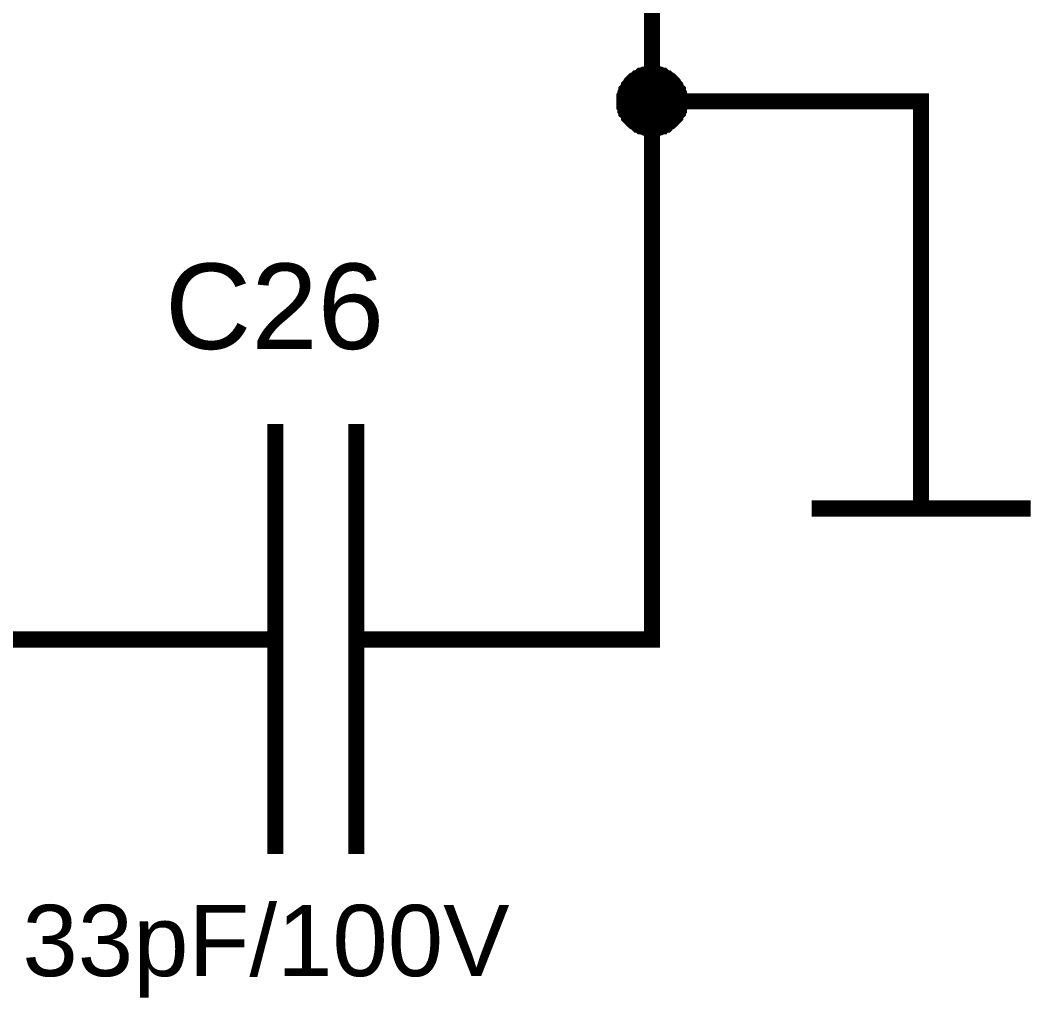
# Model space of a CAD drawing. Header units: millimetres. Extents: x -2024 to 917, y -725 to 13.
# Drawn here: x -1605.81 to -1586.88, y -313.34 to -295.17 of the extents above; entities that cross this region are included whole.
import ezdxf

# ---------------------------------------------------------------- set-up
doc = ezdxf.new("R2010")
doc.units = ezdxf.units.MM
doc.styles.get("Standard").update_dxf_attribs({"font": 'arial.ttf'})

msp = doc.modelspace()

# ---------------------------------------------------------------- linework, layer by layer
at = {"color": 7}
for points, const_width in [([(-1596.566, -306.677), (-1594.067, -306.677), (-1594.067, -296.675), (-1594.067, -286.674), (-1596.566, -286.674)], 0.3), ([(-1594.58, -296.675), (-1594.58, -296.642), (-1594.58, -296.625), (-1594.58, -296.592), (-1594.564, -296.576), (-1594.564, -296.543), (-1594.564, -296.526), (-1594.547, -296.493), (-1594.547, -296.476), (-1594.53, -296.46), (-1594.514, -296.427), (-1594.497, -296.41), (-1594.497, -296.394), (-1594.481, -296.377), (-1594.464, -296.344), (-1594.448, -296.327), (-1594.431, -296.311), (-1594.415, -296.294), (-1594.398, -296.278), (-1594.365, -296.261), (-1594.348, -296.245), (-1594.332, -296.245), (-1594.315, -296.228), (-1594.282, -296.211), (-1594.266, -296.195), (-1594.249, -296.195), (-1594.216, -296.178), (-1594.199, -296.178), (-1594.166, -296.178), (-1594.15, -296.162), (-1594.117, -296.162), (-1594.1, -296.162), (-1594.067, -296.162)], 0.3), ([(-1594.58, -296.675), (-1594.58, -296.642), (-1594.58, -296.625), (-1594.58, -296.592), (-1594.564, -296.576), (-1594.564, -296.543), (-1594.564, -296.526), (-1594.547, -296.493), (-1594.547, -296.476), (-1594.53, -296.46), (-1594.514, -296.427), (-1594.497, -296.41), (-1594.497, -296.394), (-1594.481, -296.377), (-1594.464, -296.344), (-1594.448, -296.327), (-1594.431, -296.311), (-1594.415, -296.294), (-1594.398, -296.278), (-1594.365, -296.261), (-1594.348, -296.245), (-1594.332, -296.245), (-1594.315, -296.228), (-1594.282, -296.211), (-1594.266, -296.195), (-1594.249, -296.195), (-1594.216, -296.178), (-1594.199, -296.178), (-1594.166, -296.178), (-1594.15, -296.162), (-1594.117, -296.162), (-1594.1, -296.162), (-1594.067, -296.162)], 0.3), ([(-1594.58, -296.675), (-1594.58, -296.642), (-1594.58, -296.625), (-1594.58, -296.592), (-1594.564, -296.576), (-1594.564, -296.543), (-1594.564, -296.526), (-1594.547, -296.493), (-1594.547, -296.476), (-1594.53, -296.46), (-1594.514, -296.427), (-1594.497, -296.41), (-1594.497, -296.394), (-1594.481, -296.377), (-1594.464, -296.344), (-1594.448, -296.327), (-1594.431, -296.311), (-1594.415, -296.294), (-1594.398, -296.278), (-1594.365, -296.261), (-1594.348, -296.245), (-1594.332, -296.245), (-1594.315, -296.228), (-1594.282, -296.211), (-1594.266, -296.195), (-1594.249, -296.195), (-1594.216, -296.178), (-1594.199, -296.178), (-1594.166, -296.178), (-1594.15, -296.162), (-1594.117, -296.162), (-1594.1, -296.162), (-1594.067, -296.162)], 0.3), ([(-1594.58, -296.675), (-1594.58, -296.642), (-1594.58, -296.625), (-1594.58, -296.592), (-1594.564, -296.576), (-1594.564, -296.543), (-1594.564, -296.526), (-1594.547, -296.493), (-1594.547, -296.476), (-1594.53, -296.46), (-1594.514, -296.427), (-1594.497, -296.41), (-1594.497, -296.394), (-1594.481, -296.377), (-1594.464, -296.344), (-1594.448, -296.327), (-1594.431, -296.311), (-1594.415, -296.294), (-1594.398, -296.278), (-1594.365, -296.261), (-1594.348, -296.245), (-1594.332, -296.245), (-1594.315, -296.228), (-1594.282, -296.211), (-1594.266, -296.195), (-1594.249, -296.195), (-1594.216, -296.178), (-1594.199, -296.178), (-1594.166, -296.178), (-1594.15, -296.162), (-1594.117, -296.162), (-1594.1, -296.162), (-1594.067, -296.162)], 0.3), ([(-1594.58, -296.675), (-1594.58, -296.642), (-1594.58, -296.625), (-1594.58, -296.592), (-1594.564, -296.576), (-1594.564, -296.543), (-1594.564, -296.526), (-1594.547, -296.493), (-1594.547, -296.476), (-1594.53, -296.46), (-1594.514, -296.427), (-1594.497, -296.41), (-1594.497, -296.394), (-1594.481, -296.377), (-1594.464, -296.344), (-1594.448, -296.327), (-1594.431, -296.311), (-1594.415, -296.294), (-1594.398, -296.278), (-1594.365, -296.261), (-1594.348, -296.245), (-1594.332, -296.245), (-1594.315, -296.228), (-1594.282, -296.211), (-1594.266, -296.195), (-1594.249, -296.195), (-1594.216, -296.178), (-1594.199, -296.178), (-1594.166, -296.178), (-1594.15, -296.162), (-1594.117, -296.162), (-1594.1, -296.162), (-1594.067, -296.162)], 0.0991), ([(-1594.58, -296.675), (-1594.58, -296.642), (-1594.58, -296.625), (-1594.58, -296.592), (-1594.564, -296.576), (-1594.564, -296.543), (-1594.564, -296.526), (-1594.547, -296.493), (-1594.547, -296.476), (-1594.53, -296.46), (-1594.514, -296.427), (-1594.497, -296.41), (-1594.497, -296.394), (-1594.481, -296.377), (-1594.464, -296.344), (-1594.448, -296.327), (-1594.431, -296.311), (-1594.415, -296.294), (-1594.398, -296.278), (-1594.365, -296.261), (-1594.348, -296.245), (-1594.332, -296.245), (-1594.315, -296.228), (-1594.282, -296.211), (-1594.266, -296.195), (-1594.249, -296.195), (-1594.216, -296.178), (-1594.199, -296.178), (-1594.166, -296.178), (-1594.15, -296.162), (-1594.117, -296.162), (-1594.1, -296.162), (-1594.067, -296.162)], 0.0991), ([(-1594.58, -296.675), (-1594.58, -296.642), (-1594.58, -296.625), (-1594.58, -296.592), (-1594.564, -296.576), (-1594.564, -296.543), (-1594.564, -296.526), (-1594.547, -296.493), (-1594.547, -296.476), (-1594.53, -296.46), (-1594.514, -296.427), (-1594.497, -296.41), (-1594.497, -296.394), (-1594.481, -296.377), (-1594.464, -296.344), (-1594.448, -296.327), (-1594.431, -296.311), (-1594.415, -296.294), (-1594.398, -296.278), (-1594.365, -296.261), (-1594.348, -296.245), (-1594.332, -296.245), (-1594.315, -296.228), (-1594.282, -296.211), (-1594.266, -296.195), (-1594.249, -296.195), (-1594.216, -296.178), (-1594.199, -296.178), (-1594.166, -296.178), (-1594.15, -296.162), (-1594.117, -296.162), (-1594.1, -296.162), (-1594.067, -296.162)], 0.0991), ([(-1594.58, -296.675), (-1594.58, -296.642), (-1594.58, -296.625), (-1594.58, -296.592), (-1594.564, -296.576), (-1594.564, -296.543), (-1594.564, -296.526), (-1594.547, -296.493), (-1594.547, -296.476), (-1594.53, -296.46), (-1594.514, -296.427), (-1594.497, -296.41), (-1594.497, -296.394), (-1594.481, -296.377), (-1594.464, -296.344), (-1594.448, -296.327), (-1594.431, -296.311), (-1594.415, -296.294), (-1594.398, -296.278), (-1594.365, -296.261), (-1594.348, -296.245), (-1594.332, -296.245), (-1594.315, -296.228), (-1594.282, -296.211), (-1594.266, -296.195), (-1594.249, -296.195), (-1594.216, -296.178), (-1594.199, -296.178), (-1594.166, -296.178), (-1594.15, -296.162), (-1594.117, -296.162), (-1594.1, -296.162), (-1594.067, -296.162)], 0.0991), ([(-1594.067, -296.162), (-1594.067, -296.162)], 0.3), ([(-1594.067, -296.162), (-1594.034, -296.162), (-1594.017, -296.162), (-1593.984, -296.162), (-1593.968, -296.178), (-1593.935, -296.178), (-1593.918, -296.178), (-1593.885, -296.195), (-1593.868, -296.195), (-1593.852, -296.211), (-1593.819, -296.228), (-1593.802, -296.245), (-1593.786, -296.245), (-1593.769, -296.261), (-1593.736, -296.278), (-1593.719, -296.294), (-1593.703, -296.311), (-1593.686, -296.327), (-1593.67, -296.344), (-1593.653, -296.377), (-1593.637, -296.394), (-1593.637, -296.41), (-1593.62, -296.427), (-1593.604, -296.46), (-1593.587, -296.476), (-1593.587, -296.493), (-1593.57, -296.526), (-1593.57, -296.543), (-1593.57, -296.576), (-1593.554, -296.592), (-1593.554, -296.625), (-1593.554, -296.642), (-1593.554, -296.675)], 0.3), ([(-1594.067, -296.162), (-1594.067, -296.162)], 0.3), ([(-1594.067, -296.162), (-1594.034, -296.162), (-1594.017, -296.162), (-1593.984, -296.162), (-1593.968, -296.178), (-1593.935, -296.178), (-1593.918, -296.178), (-1593.885, -296.195), (-1593.868, -296.195), (-1593.852, -296.211), (-1593.819, -296.228), (-1593.802, -296.245), (-1593.786, -296.245), (-1593.769, -296.261), (-1593.736, -296.278), (-1593.719, -296.294), (-1593.703, -296.311), (-1593.686, -296.327), (-1593.67, -296.344), (-1593.653, -296.377), (-1593.637, -296.394), (-1593.637, -296.41), (-1593.62, -296.427), (-1593.604, -296.46), (-1593.587, -296.476), (-1593.587, -296.493), (-1593.57, -296.526), (-1593.57, -296.543), (-1593.57, -296.576), (-1593.554, -296.592), (-1593.554, -296.625), (-1593.554, -296.642), (-1593.554, -296.675)], 0.3), ([(-1594.067, -296.162), (-1594.067, -296.162)], 0.3), ([(-1594.067, -296.162), (-1594.034, -296.162), (-1594.017, -296.162), (-1593.984, -296.162), (-1593.968, -296.178), (-1593.935, -296.178), (-1593.918, -296.178), (-1593.885, -296.195), (-1593.868, -296.195), (-1593.852, -296.211), (-1593.819, -296.228), (-1593.802, -296.245), (-1593.786, -296.245), (-1593.769, -296.261), (-1593.736, -296.278), (-1593.719, -296.294), (-1593.703, -296.311), (-1593.686, -296.327), (-1593.67, -296.344), (-1593.653, -296.377), (-1593.637, -296.394), (-1593.637, -296.41), (-1593.62, -296.427), (-1593.604, -296.46), (-1593.587, -296.476), (-1593.587, -296.493), (-1593.57, -296.526), (-1593.57, -296.543), (-1593.57, -296.576), (-1593.554, -296.592), (-1593.554, -296.625), (-1593.554, -296.642), (-1593.554, -296.675)], 0.3), ([(-1594.067, -296.162), (-1594.067, -296.162)], 0.3), ([(-1594.067, -296.162), (-1594.034, -296.162), (-1594.017, -296.162), (-1593.984, -296.162), (-1593.968, -296.178), (-1593.935, -296.178), (-1593.918, -296.178), (-1593.885, -296.195), (-1593.868, -296.195), (-1593.852, -296.211), (-1593.819, -296.228), (-1593.802, -296.245), (-1593.786, -296.245), (-1593.769, -296.261), (-1593.736, -296.278), (-1593.719, -296.294), (-1593.703, -296.311), (-1593.686, -296.327), (-1593.67, -296.344), (-1593.653, -296.377), (-1593.637, -296.394), (-1593.637, -296.41), (-1593.62, -296.427), (-1593.604, -296.46), (-1593.587, -296.476), (-1593.587, -296.493), (-1593.57, -296.526), (-1593.57, -296.543), (-1593.57, -296.576), (-1593.554, -296.592), (-1593.554, -296.625), (-1593.554, -296.642), (-1593.554, -296.675)], 0.3), ([(-1594.067, -296.162), (-1594.067, -296.162)], 0.0991), ([(-1594.067, -296.162), (-1594.034, -296.162), (-1594.017, -296.162), (-1593.984, -296.162), (-1593.968, -296.178), (-1593.935, -296.178), (-1593.918, -296.178), (-1593.885, -296.195), (-1593.868, -296.195), (-1593.852, -296.211), (-1593.819, -296.228), (-1593.802, -296.245), (-1593.786, -296.245), (-1593.769, -296.261), (-1593.736, -296.278), (-1593.719, -296.294), (-1593.703, -296.311), (-1593.686, -296.327), (-1593.67, -296.344), (-1593.653, -296.377), (-1593.637, -296.394), (-1593.637, -296.41), (-1593.62, -296.427), (-1593.604, -296.46), (-1593.587, -296.476), (-1593.587, -296.493), (-1593.57, -296.526), (-1593.57, -296.543), (-1593.57, -296.576), (-1593.554, -296.592), (-1593.554, -296.625), (-1593.554, -296.642), (-1593.554, -296.675)], 0.0991), ([(-1594.067, -296.162), (-1594.067, -296.162)], 0.0991), ([(-1594.067, -296.162), (-1594.034, -296.162), (-1594.017, -296.162), (-1593.984, -296.162), (-1593.968, -296.178), (-1593.935, -296.178), (-1593.918, -296.178), (-1593.885, -296.195), (-1593.868, -296.195), (-1593.852, -296.211), (-1593.819, -296.228), (-1593.802, -296.245), (-1593.786, -296.245), (-1593.769, -296.261), (-1593.736, -296.278), (-1593.719, -296.294), (-1593.703, -296.311), (-1593.686, -296.327), (-1593.67, -296.344), (-1593.653, -296.377), (-1593.637, -296.394), (-1593.637, -296.41), (-1593.62, -296.427), (-1593.604, -296.46), (-1593.587, -296.476), (-1593.587, -296.493), (-1593.57, -296.526), (-1593.57, -296.543), (-1593.57, -296.576), (-1593.554, -296.592), (-1593.554, -296.625), (-1593.554, -296.642), (-1593.554, -296.675)], 0.0991), ([(-1594.067, -296.162), (-1594.067, -296.162)], 0.0991), ([(-1594.067, -296.162), (-1594.034, -296.162), (-1594.017, -296.162), (-1593.984, -296.162), (-1593.968, -296.178), (-1593.935, -296.178), (-1593.918, -296.178), (-1593.885, -296.195), (-1593.868, -296.195), (-1593.852, -296.211), (-1593.819, -296.228), (-1593.802, -296.245), (-1593.786, -296.245), (-1593.769, -296.261), (-1593.736, -296.278), (-1593.719, -296.294), (-1593.703, -296.311), (-1593.686, -296.327), (-1593.67, -296.344), (-1593.653, -296.377), (-1593.637, -296.394), (-1593.637, -296.41), (-1593.62, -296.427), (-1593.604, -296.46), (-1593.587, -296.476), (-1593.587, -296.493), (-1593.57, -296.526), (-1593.57, -296.543), (-1593.57, -296.576), (-1593.554, -296.592), (-1593.554, -296.625), (-1593.554, -296.642), (-1593.554, -296.675)], 0.0991), ([(-1594.067, -296.162), (-1594.067, -296.162)], 0.0991), ([(-1594.067, -296.162), (-1594.034, -296.162), (-1594.017, -296.162), (-1593.984, -296.162), (-1593.968, -296.178), (-1593.935, -296.178), (-1593.918, -296.178), (-1593.885, -296.195), (-1593.868, -296.195), (-1593.852, -296.211), (-1593.819, -296.228), (-1593.802, -296.245), (-1593.786, -296.245), (-1593.769, -296.261), (-1593.736, -296.278), (-1593.719, -296.294), (-1593.703, -296.311), (-1593.686, -296.327), (-1593.67, -296.344), (-1593.653, -296.377), (-1593.637, -296.394), (-1593.637, -296.41), (-1593.62, -296.427), (-1593.604, -296.46), (-1593.587, -296.476), (-1593.587, -296.493), (-1593.57, -296.526), (-1593.57, -296.543), (-1593.57, -296.576), (-1593.554, -296.592), (-1593.554, -296.625), (-1593.554, -296.642), (-1593.554, -296.675)], 0.0991), ([(-1594.067, -297.172), (-1594.1, -297.172), (-1594.117, -297.172), (-1594.15, -297.172), (-1594.166, -297.155), (-1594.199, -297.155), (-1594.216, -297.155), (-1594.249, -297.139), (-1594.266, -297.139), (-1594.282, -297.122), (-1594.315, -297.106), (-1594.332, -297.106), (-1594.348, -297.089), (-1594.365, -297.072), (-1594.398, -297.056), (-1594.415, -297.039), (-1594.431, -297.023), (-1594.448, -297.006), (-1594.464, -296.99), (-1594.481, -296.973), (-1594.497, -296.957), (-1594.497, -296.94), (-1594.514, -296.907), (-1594.53, -296.89), (-1594.547, -296.874), (-1594.547, -296.841), (-1594.564, -296.824), (-1594.564, -296.808), (-1594.564, -296.774), (-1594.58, -296.758), (-1594.58, -296.725), (-1594.58, -296.708), (-1594.58, -296.675)], 0.3), ([(-1594.58, -296.675), (-1594.58, -296.675)], 0.3), ([(-1594.067, -297.172), (-1594.1, -297.172), (-1594.117, -297.172), (-1594.15, -297.172), (-1594.166, -297.155), (-1594.199, -297.155), (-1594.216, -297.155), (-1594.249, -297.139), (-1594.266, -297.139), (-1594.282, -297.122), (-1594.315, -297.106), (-1594.332, -297.106), (-1594.348, -297.089), (-1594.365, -297.072), (-1594.398, -297.056), (-1594.415, -297.039), (-1594.431, -297.023), (-1594.448, -297.006), (-1594.464, -296.99), (-1594.481, -296.973), (-1594.497, -296.957), (-1594.497, -296.94), (-1594.514, -296.907), (-1594.53, -296.89), (-1594.547, -296.874), (-1594.547, -296.841), (-1594.564, -296.824), (-1594.564, -296.808), (-1594.564, -296.774), (-1594.58, -296.758), (-1594.58, -296.725), (-1594.58, -296.708), (-1594.58, -296.675)], 0.3), ([(-1594.58, -296.675), (-1594.58, -296.675)], 0.3), ([(-1594.067, -297.172), (-1594.1, -297.172), (-1594.117, -297.172), (-1594.15, -297.172), (-1594.166, -297.155), (-1594.199, -297.155), (-1594.216, -297.155), (-1594.249, -297.139), (-1594.266, -297.139), (-1594.282, -297.122), (-1594.315, -297.106), (-1594.332, -297.106), (-1594.348, -297.089), (-1594.365, -297.072), (-1594.398, -297.056), (-1594.415, -297.039), (-1594.431, -297.023), (-1594.448, -297.006), (-1594.464, -296.99), (-1594.481, -296.973), (-1594.497, -296.957), (-1594.497, -296.94), (-1594.514, -296.907), (-1594.53, -296.89), (-1594.547, -296.874), (-1594.547, -296.841), (-1594.564, -296.824), (-1594.564, -296.808), (-1594.564, -296.774), (-1594.58, -296.758), (-1594.58, -296.725), (-1594.58, -296.708), (-1594.58, -296.675)], 0.3), ([(-1594.58, -296.675), (-1594.58, -296.675)], 0.3), ([(-1594.067, -297.172), (-1594.1, -297.172), (-1594.117, -297.172), (-1594.15, -297.172), (-1594.166, -297.155), (-1594.199, -297.155), (-1594.216, -297.155), (-1594.249, -297.139), (-1594.266, -297.139), (-1594.282, -297.122), (-1594.315, -297.106), (-1594.332, -297.106), (-1594.348, -297.089), (-1594.365, -297.072), (-1594.398, -297.056), (-1594.415, -297.039), (-1594.431, -297.023), (-1594.448, -297.006), (-1594.464, -296.99), (-1594.481, -296.973), (-1594.497, -296.957), (-1594.497, -296.94), (-1594.514, -296.907), (-1594.53, -296.89), (-1594.547, -296.874), (-1594.547, -296.841), (-1594.564, -296.824), (-1594.564, -296.808), (-1594.564, -296.774), (-1594.58, -296.758), (-1594.58, -296.725), (-1594.58, -296.708), (-1594.58, -296.675)], 0.3), ([(-1594.58, -296.675), (-1594.58, -296.675)], 0.3), ([(-1593.554, -296.675), (-1593.554, -296.708), (-1593.554, -296.725), (-1593.554, -296.758), (-1593.57, -296.774), (-1593.57, -296.808), (-1593.57, -296.824), (-1593.587, -296.841), (-1593.587, -296.874), (-1593.604, -296.89), (-1593.62, -296.907), (-1593.637, -296.94), (-1593.637, -296.957), (-1593.653, -296.973), (-1593.67, -296.99), (-1593.686, -297.006), (-1593.703, -297.023), (-1593.719, -297.039), (-1593.736, -297.056), (-1593.769, -297.072), (-1593.786, -297.089), (-1593.802, -297.106), (-1593.819, -297.106), (-1593.852, -297.122), (-1593.868, -297.139), (-1593.885, -297.139), (-1593.918, -297.155), (-1593.935, -297.155), (-1593.968, -297.155), (-1593.984, -297.172), (-1594.017, -297.172), (-1594.034, -297.172), (-1594.067, -297.172)], 0.3), ([(-1594.067, -296.675), (-1589.069, -296.675), (-1589.069, -299.175)], 0.3), ([(-1593.554, -296.675), (-1593.554, -296.708), (-1593.554, -296.725), (-1593.554, -296.758), (-1593.57, -296.774), (-1593.57, -296.808), (-1593.57, -296.824), (-1593.587, -296.841), (-1593.587, -296.874), (-1593.604, -296.89), (-1593.62, -296.907), (-1593.637, -296.94), (-1593.637, -296.957), (-1593.653, -296.973), (-1593.67, -296.99), (-1593.686, -297.006), (-1593.703, -297.023), (-1593.719, -297.039), (-1593.736, -297.056), (-1593.769, -297.072), (-1593.786, -297.089), (-1593.802, -297.106), (-1593.819, -297.106), (-1593.852, -297.122), (-1593.868, -297.139), (-1593.885, -297.139), (-1593.918, -297.155), (-1593.935, -297.155), (-1593.968, -297.155), (-1593.984, -297.172), (-1594.017, -297.172), (-1594.034, -297.172), (-1594.067, -297.172)], 0.3), ([(-1593.554, -296.675), (-1593.554, -296.708), (-1593.554, -296.725), (-1593.554, -296.758), (-1593.57, -296.774), (-1593.57, -296.808), (-1593.57, -296.824), (-1593.587, -296.841), (-1593.587, -296.874), (-1593.604, -296.89), (-1593.62, -296.907), (-1593.637, -296.94), (-1593.637, -296.957), (-1593.653, -296.973), (-1593.67, -296.99), (-1593.686, -297.006), (-1593.703, -297.023), (-1593.719, -297.039), (-1593.736, -297.056), (-1593.769, -297.072), (-1593.786, -297.089), (-1593.802, -297.106), (-1593.819, -297.106), (-1593.852, -297.122), (-1593.868, -297.139), (-1593.885, -297.139), (-1593.918, -297.155), (-1593.935, -297.155), (-1593.968, -297.155), (-1593.984, -297.172), (-1594.017, -297.172), (-1594.034, -297.172), (-1594.067, -297.172)], 0.3), ([(-1593.554, -296.675), (-1593.554, -296.708), (-1593.554, -296.725), (-1593.554, -296.758), (-1593.57, -296.774), (-1593.57, -296.808), (-1593.57, -296.824), (-1593.587, -296.841), (-1593.587, -296.874), (-1593.604, -296.89), (-1593.62, -296.907), (-1593.637, -296.94), (-1593.637, -296.957), (-1593.653, -296.973), (-1593.67, -296.99), (-1593.686, -297.006), (-1593.703, -297.023), (-1593.719, -297.039), (-1593.736, -297.056), (-1593.769, -297.072), (-1593.786, -297.089), (-1593.802, -297.106), (-1593.819, -297.106), (-1593.852, -297.122), (-1593.868, -297.139), (-1593.885, -297.139), (-1593.918, -297.155), (-1593.935, -297.155), (-1593.968, -297.155), (-1593.984, -297.172), (-1594.017, -297.172), (-1594.034, -297.172), (-1594.067, -297.172)], 0.3), ([(-1593.554, -296.675), (-1593.554, -296.675), (-1593.554, -296.675), (-1593.554, -296.675), (-1593.554, -296.675), (-1593.554, -296.675), (-1593.554, -296.675), (-1593.554, -296.675), (-1593.554, -296.675), (-1593.554, -296.675), (-1593.554, -296.675), (-1593.554, -296.675), (-1593.554, -296.675), (-1593.554, -296.675), (-1593.554, -296.675), (-1593.554, -296.675), (-1593.554, -296.675), (-1593.554, -296.675), (-1593.554, -296.675), (-1593.554, -296.675), (-1593.554, -296.675), (-1593.554, -296.675), (-1593.554, -296.675), (-1593.554, -296.675), (-1593.554, -296.675), (-1593.554, -296.675), (-1593.554, -296.675), (-1593.554, -296.675), (-1593.554, -296.675), (-1593.554, -296.675), (-1593.554, -296.675), (-1593.554, -296.675), (-1593.554, -296.675)], 0.3), ([(-1593.554, -296.675), (-1593.554, -296.675)], 0.3), ([(-1593.554, -296.675), (-1593.554, -296.675), (-1593.554, -296.675), (-1593.554, -296.675), (-1593.554, -296.675), (-1593.554, -296.675), (-1593.554, -296.675), (-1593.554, -296.675), (-1593.554, -296.675), (-1593.554, -296.675), (-1593.554, -296.675), (-1593.554, -296.675), (-1593.554, -296.675), (-1593.554, -296.675), (-1593.554, -296.675), (-1593.554, -296.675), (-1593.554, -296.675), (-1593.554, -296.675), (-1593.554, -296.675), (-1593.554, -296.675), (-1593.554, -296.675), (-1593.554, -296.675), (-1593.554, -296.675), (-1593.554, -296.675), (-1593.554, -296.675), (-1593.554, -296.675), (-1593.554, -296.675), (-1593.554, -296.675), (-1593.554, -296.675), (-1593.554, -296.675), (-1593.554, -296.675), (-1593.554, -296.675), (-1593.554, -296.675)], 0.3), ([(-1593.554, -296.675), (-1593.554, -296.675)], 0.3), ([(-1593.554, -296.675), (-1593.554, -296.675), (-1593.554, -296.675), (-1593.554, -296.675), (-1593.554, -296.675), (-1593.554, -296.675), (-1593.554, -296.675), (-1593.554, -296.675), (-1593.554, -296.675), (-1593.554, -296.675), (-1593.554, -296.675), (-1593.554, -296.675), (-1593.554, -296.675), (-1593.554, -296.675), (-1593.554, -296.675), (-1593.554, -296.675), (-1593.554, -296.675), (-1593.554, -296.675), (-1593.554, -296.675), (-1593.554, -296.675), (-1593.554, -296.675), (-1593.554, -296.675), (-1593.554, -296.675), (-1593.554, -296.675), (-1593.554, -296.675), (-1593.554, -296.675), (-1593.554, -296.675), (-1593.554, -296.675), (-1593.554, -296.675), (-1593.554, -296.675), (-1593.554, -296.675), (-1593.554, -296.675), (-1593.554, -296.675)], 0.3), ([(-1593.554, -296.675), (-1593.554, -296.675)], 0.3), ([(-1593.554, -296.675), (-1593.554, -296.675), (-1593.554, -296.675), (-1593.554, -296.675), (-1593.554, -296.675), (-1593.554, -296.675), (-1593.554, -296.675), (-1593.554, -296.675), (-1593.554, -296.675), (-1593.554, -296.675), (-1593.554, -296.675), (-1593.554, -296.675), (-1593.554, -296.675), (-1593.554, -296.675), (-1593.554, -296.675), (-1593.554, -296.675), (-1593.554, -296.675), (-1593.554, -296.675), (-1593.554, -296.675), (-1593.554, -296.675), (-1593.554, -296.675), (-1593.554, -296.675), (-1593.554, -296.675), (-1593.554, -296.675), (-1593.554, -296.675), (-1593.554, -296.675), (-1593.554, -296.675), (-1593.554, -296.675), (-1593.554, -296.675), (-1593.554, -296.675), (-1593.554, -296.675), (-1593.554, -296.675), (-1593.554, -296.675)], 0.3), ([(-1593.554, -296.675), (-1593.554, -296.675)], 0.3), ([(-1594.067, -297.172), (-1594.1, -297.172), (-1594.117, -297.172), (-1594.15, -297.172), (-1594.166, -297.155), (-1594.199, -297.155), (-1594.216, -297.155), (-1594.249, -297.139), (-1594.266, -297.139), (-1594.282, -297.122), (-1594.315, -297.106), (-1594.332, -297.106), (-1594.348, -297.089), (-1594.365, -297.072), (-1594.398, -297.056), (-1594.415, -297.039), (-1594.431, -297.023), (-1594.448, -297.006), (-1594.464, -296.99), (-1594.481, -296.973), (-1594.497, -296.957), (-1594.497, -296.94), (-1594.514, -296.907), (-1594.53, -296.89), (-1594.547, -296.874), (-1594.547, -296.841), (-1594.564, -296.824), (-1594.564, -296.808), (-1594.564, -296.774), (-1594.58, -296.758), (-1594.58, -296.725), (-1594.58, -296.708), (-1594.58, -296.675)], 0.0991), ([(-1594.58, -296.675), (-1594.58, -296.675)], 0.0991), ([(-1594.067, -297.172), (-1594.1, -297.172), (-1594.117, -297.172), (-1594.15, -297.172), (-1594.166, -297.155), (-1594.199, -297.155), (-1594.216, -297.155), (-1594.249, -297.139), (-1594.266, -297.139), (-1594.282, -297.122), (-1594.315, -297.106), (-1594.332, -297.106), (-1594.348, -297.089), (-1594.365, -297.072), (-1594.398, -297.056), (-1594.415, -297.039), (-1594.431, -297.023), (-1594.448, -297.006), (-1594.464, -296.99), (-1594.481, -296.973), (-1594.497, -296.957), (-1594.497, -296.94), (-1594.514, -296.907), (-1594.53, -296.89), (-1594.547, -296.874), (-1594.547, -296.841), (-1594.564, -296.824), (-1594.564, -296.808), (-1594.564, -296.774), (-1594.58, -296.758), (-1594.58, -296.725), (-1594.58, -296.708), (-1594.58, -296.675)], 0.0991), ([(-1594.58, -296.675), (-1594.58, -296.675)], 0.0991), ([(-1594.067, -297.172), (-1594.1, -297.172), (-1594.117, -297.172), (-1594.15, -297.172), (-1594.166, -297.155), (-1594.199, -297.155), (-1594.216, -297.155), (-1594.249, -297.139), (-1594.266, -297.139), (-1594.282, -297.122), (-1594.315, -297.106), (-1594.332, -297.106), (-1594.348, -297.089), (-1594.365, -297.072), (-1594.398, -297.056), (-1594.415, -297.039), (-1594.431, -297.023), (-1594.448, -297.006), (-1594.464, -296.99), (-1594.481, -296.973), (-1594.497, -296.957), (-1594.497, -296.94), (-1594.514, -296.907), (-1594.53, -296.89), (-1594.547, -296.874), (-1594.547, -296.841), (-1594.564, -296.824), (-1594.564, -296.808), (-1594.564, -296.774), (-1594.58, -296.758), (-1594.58, -296.725), (-1594.58, -296.708), (-1594.58, -296.675)], 0.0991), ([(-1594.58, -296.675), (-1594.58, -296.675)], 0.0991), ([(-1594.067, -297.172), (-1594.1, -297.172), (-1594.117, -297.172), (-1594.15, -297.172), (-1594.166, -297.155), (-1594.199, -297.155), (-1594.216, -297.155), (-1594.249, -297.139), (-1594.266, -297.139), (-1594.282, -297.122), (-1594.315, -297.106), (-1594.332, -297.106), (-1594.348, -297.089), (-1594.365, -297.072), (-1594.398, -297.056), (-1594.415, -297.039), (-1594.431, -297.023), (-1594.448, -297.006), (-1594.464, -296.99), (-1594.481, -296.973), (-1594.497, -296.957), (-1594.497, -296.94), (-1594.514, -296.907), (-1594.53, -296.89), (-1594.547, -296.874), (-1594.547, -296.841), (-1594.564, -296.824), (-1594.564, -296.808), (-1594.564, -296.774), (-1594.58, -296.758), (-1594.58, -296.725), (-1594.58, -296.708), (-1594.58, -296.675)], 0.0991), ([(-1594.58, -296.675), (-1594.58, -296.675)], 0.0991), ([(-1593.554, -296.675), (-1593.554, -296.708), (-1593.554, -296.725), (-1593.554, -296.758), (-1593.57, -296.774), (-1593.57, -296.808), (-1593.57, -296.824), (-1593.587, -296.841), (-1593.587, -296.874), (-1593.604, -296.89), (-1593.62, -296.907), (-1593.637, -296.94), (-1593.637, -296.957), (-1593.653, -296.973), (-1593.67, -296.99), (-1593.686, -297.006), (-1593.703, -297.023), (-1593.719, -297.039), (-1593.736, -297.056), (-1593.769, -297.072), (-1593.786, -297.089), (-1593.802, -297.106), (-1593.819, -297.106), (-1593.852, -297.122), (-1593.868, -297.139), (-1593.885, -297.139), (-1593.918, -297.155), (-1593.935, -297.155), (-1593.968, -297.155), (-1593.984, -297.172), (-1594.017, -297.172), (-1594.034, -297.172), (-1594.067, -297.172)], 0.0991), ([(-1593.554, -296.675), (-1593.554, -296.708), (-1593.554, -296.725), (-1593.554, -296.758), (-1593.57, -296.774), (-1593.57, -296.808), (-1593.57, -296.824), (-1593.587, -296.841), (-1593.587, -296.874), (-1593.604, -296.89), (-1593.62, -296.907), (-1593.637, -296.94), (-1593.637, -296.957), (-1593.653, -296.973), (-1593.67, -296.99), (-1593.686, -297.006), (-1593.703, -297.023), (-1593.719, -297.039), (-1593.736, -297.056), (-1593.769, -297.072), (-1593.786, -297.089), (-1593.802, -297.106), (-1593.819, -297.106), (-1593.852, -297.122), (-1593.868, -297.139), (-1593.885, -297.139), (-1593.918, -297.155), (-1593.935, -297.155), (-1593.968, -297.155), (-1593.984, -297.172), (-1594.017, -297.172), (-1594.034, -297.172), (-1594.067, -297.172)], 0.0991), ([(-1593.554, -296.675), (-1593.554, -296.708), (-1593.554, -296.725), (-1593.554, -296.758), (-1593.57, -296.774), (-1593.57, -296.808), (-1593.57, -296.824), (-1593.587, -296.841), (-1593.587, -296.874), (-1593.604, -296.89), (-1593.62, -296.907), (-1593.637, -296.94), (-1593.637, -296.957), (-1593.653, -296.973), (-1593.67, -296.99), (-1593.686, -297.006), (-1593.703, -297.023), (-1593.719, -297.039), (-1593.736, -297.056), (-1593.769, -297.072), (-1593.786, -297.089), (-1593.802, -297.106), (-1593.819, -297.106), (-1593.852, -297.122), (-1593.868, -297.139), (-1593.885, -297.139), (-1593.918, -297.155), (-1593.935, -297.155), (-1593.968, -297.155), (-1593.984, -297.172), (-1594.017, -297.172), (-1594.034, -297.172), (-1594.067, -297.172)], 0.0991), ([(-1593.554, -296.675), (-1593.554, -296.708), (-1593.554, -296.725), (-1593.554, -296.758), (-1593.57, -296.774), (-1593.57, -296.808), (-1593.57, -296.824), (-1593.587, -296.841), (-1593.587, -296.874), (-1593.604, -296.89), (-1593.62, -296.907), (-1593.637, -296.94), (-1593.637, -296.957), (-1593.653, -296.973), (-1593.67, -296.99), (-1593.686, -297.006), (-1593.703, -297.023), (-1593.719, -297.039), (-1593.736, -297.056), (-1593.769, -297.072), (-1593.786, -297.089), (-1593.802, -297.106), (-1593.819, -297.106), (-1593.852, -297.122), (-1593.868, -297.139), (-1593.885, -297.139), (-1593.918, -297.155), (-1593.935, -297.155), (-1593.968, -297.155), (-1593.984, -297.172), (-1594.017, -297.172), (-1594.034, -297.172), (-1594.067, -297.172)], 0.0991), ([(-1593.554, -296.675), (-1593.554, -296.675), (-1593.554, -296.675), (-1593.554, -296.675), (-1593.554, -296.675), (-1593.554, -296.675), (-1593.554, -296.675), (-1593.554, -296.675), (-1593.554, -296.675), (-1593.554, -296.675), (-1593.554, -296.675), (-1593.554, -296.675), (-1593.554, -296.675), (-1593.554, -296.675), (-1593.554, -296.675), (-1593.554, -296.675), (-1593.554, -296.675), (-1593.554, -296.675), (-1593.554, -296.675), (-1593.554, -296.675), (-1593.554, -296.675), (-1593.554, -296.675), (-1593.554, -296.675), (-1593.554, -296.675), (-1593.554, -296.675), (-1593.554, -296.675), (-1593.554, -296.675), (-1593.554, -296.675), (-1593.554, -296.675), (-1593.554, -296.675), (-1593.554, -296.675), (-1593.554, -296.675), (-1593.554, -296.675)], 0.0991), ([(-1593.554, -296.675), (-1593.554, -296.675)], 0.0991), ([(-1593.554, -296.675), (-1593.554, -296.675), (-1593.554, -296.675), (-1593.554, -296.675), (-1593.554, -296.675), (-1593.554, -296.675), (-1593.554, -296.675), (-1593.554, -296.675), (-1593.554, -296.675), (-1593.554, -296.675), (-1593.554, -296.675), (-1593.554, -296.675), (-1593.554, -296.675), (-1593.554, -296.675), (-1593.554, -296.675), (-1593.554, -296.675), (-1593.554, -296.675), (-1593.554, -296.675), (-1593.554, -296.675), (-1593.554, -296.675), (-1593.554, -296.675), (-1593.554, -296.675), (-1593.554, -296.675), (-1593.554, -296.675), (-1593.554, -296.675), (-1593.554, -296.675), (-1593.554, -296.675), (-1593.554, -296.675), (-1593.554, -296.675), (-1593.554, -296.675), (-1593.554, -296.675), (-1593.554, -296.675), (-1593.554, -296.675)], 0.0991), ([(-1593.554, -296.675), (-1593.554, -296.675)], 0.0991), ([(-1593.554, -296.675), (-1593.554, -296.675), (-1593.554, -296.675), (-1593.554, -296.675), (-1593.554, -296.675), (-1593.554, -296.675), (-1593.554, -296.675), (-1593.554, -296.675), (-1593.554, -296.675), (-1593.554, -296.675), (-1593.554, -296.675), (-1593.554, -296.675), (-1593.554, -296.675), (-1593.554, -296.675), (-1593.554, -296.675), (-1593.554, -296.675), (-1593.554, -296.675), (-1593.554, -296.675), (-1593.554, -296.675), (-1593.554, -296.675), (-1593.554, -296.675), (-1593.554, -296.675), (-1593.554, -296.675), (-1593.554, -296.675), (-1593.554, -296.675), (-1593.554, -296.675), (-1593.554, -296.675), (-1593.554, -296.675), (-1593.554, -296.675), (-1593.554, -296.675), (-1593.554, -296.675), (-1593.554, -296.675), (-1593.554, -296.675)], 0.0991), ([(-1593.554, -296.675), (-1593.554, -296.675)], 0.0991), ([(-1593.554, -296.675), (-1593.554, -296.675), (-1593.554, -296.675), (-1593.554, -296.675), (-1593.554, -296.675), (-1593.554, -296.675), (-1593.554, -296.675), (-1593.554, -296.675), (-1593.554, -296.675), (-1593.554, -296.675), (-1593.554, -296.675), (-1593.554, -296.675), (-1593.554, -296.675), (-1593.554, -296.675), (-1593.554, -296.675), (-1593.554, -296.675), (-1593.554, -296.675), (-1593.554, -296.675), (-1593.554, -296.675), (-1593.554, -296.675), (-1593.554, -296.675), (-1593.554, -296.675), (-1593.554, -296.675), (-1593.554, -296.675), (-1593.554, -296.675), (-1593.554, -296.675), (-1593.554, -296.675), (-1593.554, -296.675), (-1593.554, -296.675), (-1593.554, -296.675), (-1593.554, -296.675), (-1593.554, -296.675), (-1593.554, -296.675)], 0.0991), ([(-1593.554, -296.675), (-1593.554, -296.675)], 0.0991), ([(-1589.069, -299.175), (-1589.069, -304.242)], 0.3), ([(-1609.062, -301.676), (-1609.062, -306.677), (-1604.064, -306.677)], 0.3), ([(-1601.068, -302.669), (-1601.068, -310.667)], 0.3), ([(-1599.562, -302.669), (-1599.562, -310.667)], 0.3), ([(-1591.104, -304.242), (-1587.033, -304.242)], 0.3), ([(-1601.068, -306.677), (-1604.064, -306.677)], 0.3), ([(-1599.562, -306.677), (-1596.566, -306.677)], 0.3)]:
    msp.add_lwpolyline(points, dxfattribs=dict(at, const_width=const_width))
at = {"color": 7, "const_width": 0.508}
msp.add_lwpolyline([(-1594.352, -296.662, 1), (-1593.844, -296.662, 1)], format="xyb", close=True, dxfattribs=at)

# ---------------------------------------------------------------- texts
at = {"color": 7}
for s, height, p in [('C26', 1.5897, (-1603.12, -301.278)), ('33pF/100V', 1.3247, (-1605.769, -312.936))]:
    msp.add_text(s, height=height, dxfattribs=at).set_placement(p)

doc.saveas('drawing.dxf')
